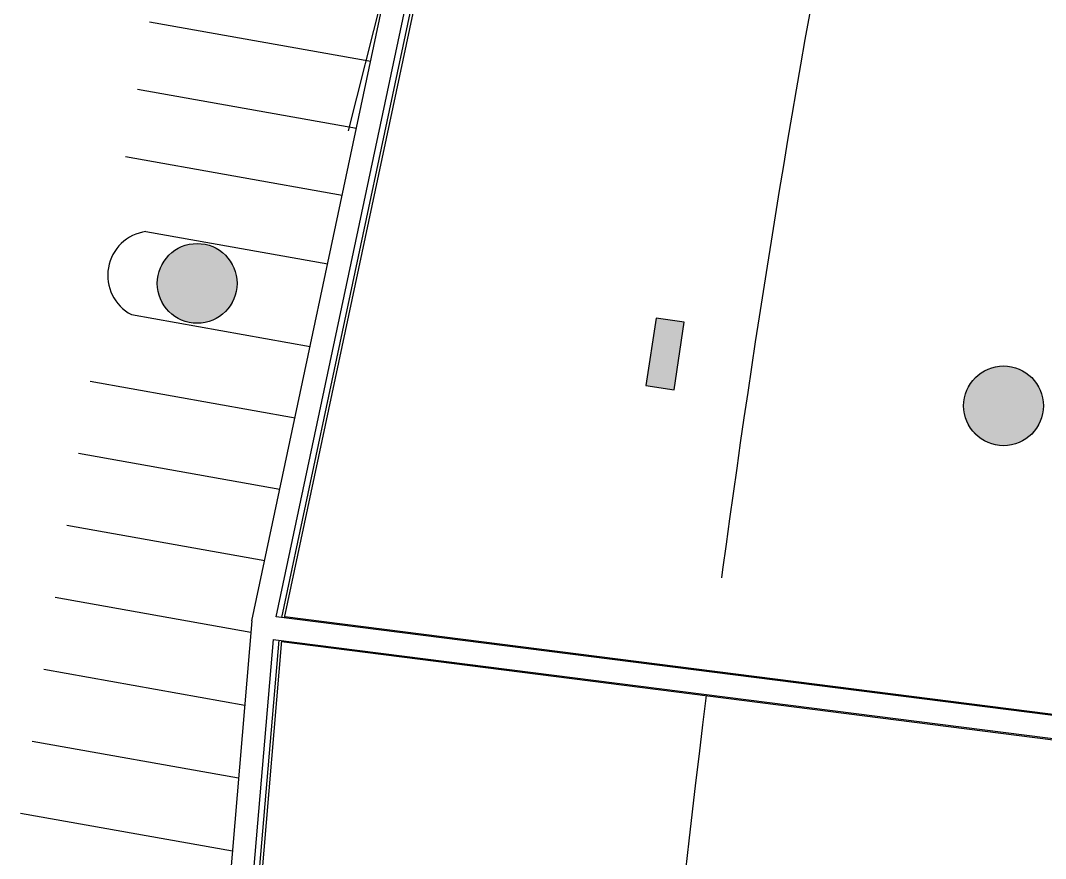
# Model space of a CAD drawing. Header units: centimetres. Extents: x 139057 to 200038, y 34824 to 80516.
# Drawn here: x 172492 to 173391, y 65913 to 66649 of the extents above; entities that cross this region are included whole.
import ezdxf

# ---------------------------------------------------------------- set-up
doc = ezdxf.new("R2010")
doc.units = ezdxf.units.CM
doc.header["$LTSCALE"] = 100
doc.linetypes.add('A0SHT-SGRM$0$HIDDEN', pattern=[9.525, 6.35, -3.175])
for name, color, linetype in [('0.05', 57, 'Continuous'), ('0.10', 8, 'Continuous'), ('0.10 Intonaco', 8, 'Continuous'), ('0.20 Cartongessi', 70, 'Continuous'), ('0.20 Cementi Armati', 4, 'Continuous'), ('0.20 Murature', 50, 'Continuous')]:
    doc.layers.add(name, color=color, linetype=linetype)
doc.layers.add('410_STRUTTURE_001-AM_0', color=7, linetype='Continuous', lineweight=0)

msp = doc.modelspace()

# ---------------------------------------------------------------- hatches: boundary and pattern name
at = {"layer": '410_STRUTTURE_001-AM_0'}
h = msp.add_hatch(color=256, dxfattribs=at)
h.paths.add_polyline_path([(172792.99, 66753.47), (172807.65, 66811.65), (172865.83, 66796.98), (172851.17, 66738.8)])
edge = h.paths.add_edge_path()
edge.add_arc((172646.52, 66417.74), 35, 0, 360)
edge = h.paths.add_edge_path()
edge.add_arc((172553.44, 65841.41), 35, 0, 360)
edge = h.paths.add_edge_path()
edge.add_arc((173354.07, 66310.29), 35, 0, 360)
edge = h.paths.add_edge_path()
edge.add_arc((173284.75, 65766.08), 35, 0, 360)
h.paths.add_polyline_path([(173064.99, 66324.23), (173073.96, 66383.56), (173049.24, 66387.29), (173040.27, 66327.97)])
h.paths.add_polyline_path([(173014.19, 65824.8), (173012.79, 65764.82), (172987.79, 65765.4), (172989.2, 65825.39)])

# ---------------------------------------------------------------- linework, layer by layer
at = {"layer": '0.05'}
for p, q in [((172604.67, 66647.26, 0), (172798.82, 66612.72, 0)), ((172594.16, 66588.18, 0), (172786.36, 66554, 0)), ((172583.66, 66529.11, 0), (172773.89, 66495.28, 0)), ((172601.61, 66463.25, 0), (172761.06, 66434.89, 0)), ((172588.82, 66390.36, 0), (172745.69, 66362.46, 0)), ((172552.57, 66331.8, 0), (172732.39, 66299.82, 0)), ((172542.39, 66268.61, 0), (172719.09, 66237.18, 0)), ((172532.21, 66205.41, 0), (172705.79, 66174.54, 0)), ((172522.04, 66142.22, 0), (172693.69, 66111.69, 0)), ((172511.86, 66079.02, 0), (172688.25, 66047.65, 0)), ((172501.68, 66015.83, 0), (172682.81, 65983.61, 0)), ((172491.51, 65952.64, 0), (172677.38, 65919.58, 0))]:
    msp.add_line(p, q, dxfattribs=at)
msp.add_arc((172606.86, 66424.76, 0), 38.85, 97.7783, 242.32054, dxfattribs=at)
at = {"layer": '0.10', "linetype": 'A0SHT-SGRM$0$HIDDEN'}
for start, end in [(169.276379, 172.753541), (172.860171, 176.846083)]:
    msp.add_arc((184822.62, 64586.62, 0), 11821.1, start, end, dxfattribs=at)
at = {"layer": '0.10 Intonaco'}
for p, q in [((172779.24, 66551.72, 0), (172827.63, 66743.69, 0)), ((173467.32, 66030.41, 0), (172723.41, 66125.15, 0)), ((172720.57, 66103.34, 0), (173464.54, 66008.59, 0))]:
    msp.add_line(p, q, dxfattribs=at)
at = {"layer": '0.20 Cartongessi', "color": 8}
for p, q in [((172720.72, 66124.49, 0), (172850.11, 66733.91, 0)), ((172718.18, 66104.65, 0), (172649.39, 65294.24, 0))]:
    msp.add_line(p, q, dxfattribs=at)
at = {"layer": '0.20 Cartongessi'}
for p, q in [((172723.21, 66124.17, 0), (172852.02, 66730.85, 0)), ((172720.66, 66104.34, 0), (172652.11, 65296.68, 0))]:
    msp.add_line(p, q, dxfattribs=at)
at = {"layer": '0.20 Cementi Armati', "elevation": 0}
msp.add_lwpolyline([(173064.99, 66324.23), (173073.96, 66383.56), (173049.24, 66387.29), (173040.27, 66327.97), (173064.99, 66324.23)], dxfattribs=at)
at = {"layer": '0.20 Cementi Armati'}
for centre in [(172646.52, 66417.74, 0), (172646.52, 66417.74, 0), (173354.07, 66310.28, 0)]:
    msp.add_circle(centre, 35, dxfattribs=at)
at = {"layer": '0.20 Murature'}
for p, q in [((172694.51, 66121.44, 0), (172826.89, 66744.91, 0)), ((172715.74, 66125.12, 0), (172846.3, 66740.02, 0)), ((173466.2, 66029.54, 0), (172715.74, 66125.12, 0)), ((172694.51, 66121.44, 0), (172609.52, 65120.13, 0)), ((172713.21, 66105.28, 0), (172629.55, 65119.66, 0)), ((172713.21, 66105.28, 0), (173463.67, 66009.7, 0))]:
    msp.add_line(p, q, dxfattribs=at)
at = {"layer": '410_STRUTTURE_001-AM_0', "elevation": 0}
msp.add_lwpolyline([(173064.99, 66324.23), (173073.96, 66383.56), (173049.24, 66387.29), (173040.27, 66327.97), (173064.99, 66324.23)], dxfattribs=at)
at = {"layer": '410_STRUTTURE_001-AM_0'}
for centre in [(172646.52, 66417.74, 0), (173354.07, 66310.29, 0)]:
    msp.add_circle(centre, 35, dxfattribs=at)

doc.saveas('drawing.dxf')
